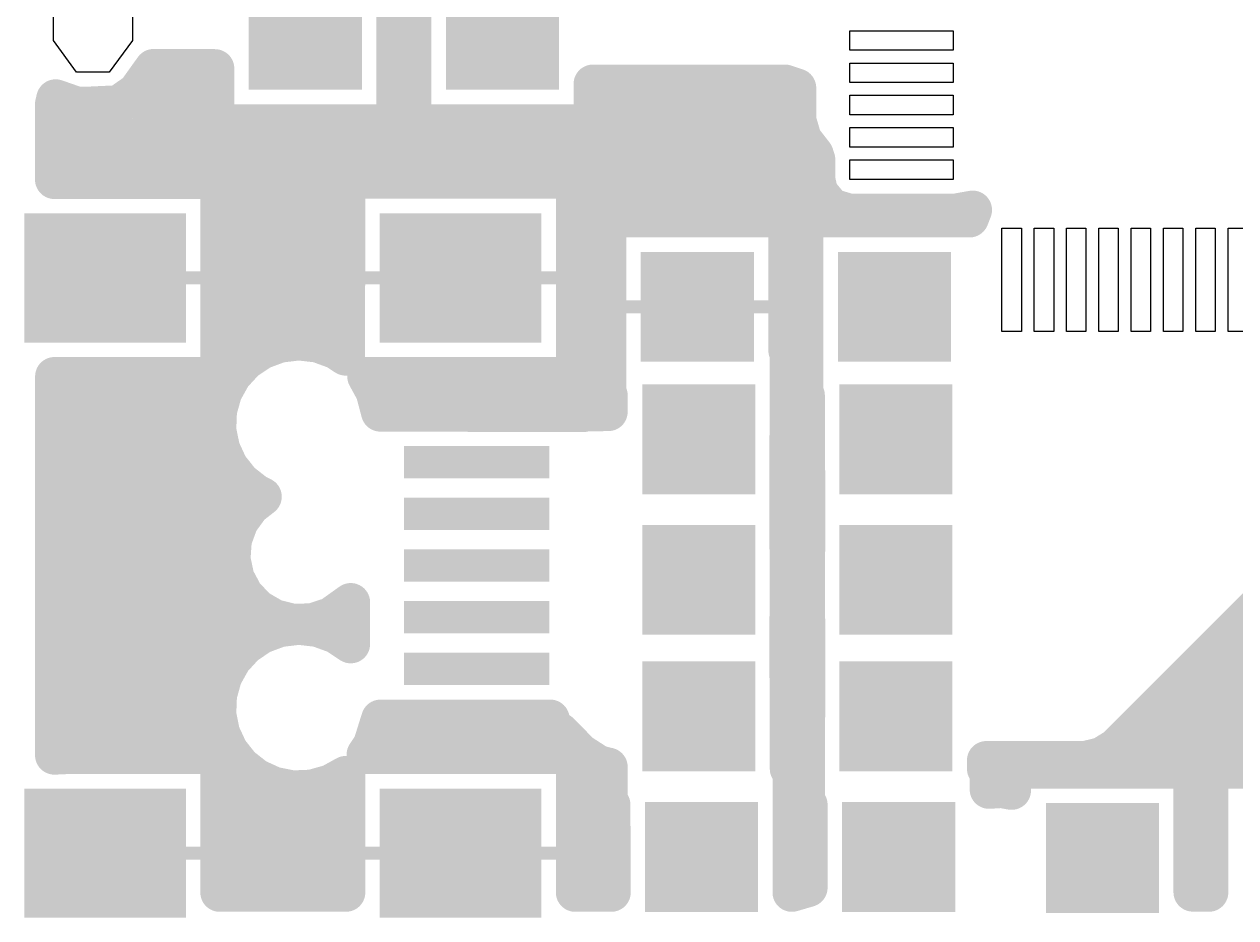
# Model space of a CAD drawing. Extents: x 0.4 to 35.4, y 0.5 to 25.5.
# Drawn here: x 0.43 to 19.18, y 0.51 to 14.33 of the extents above; entities that cross this region are included whole.
import ezdxf

# ---------------------------------------------------------------- set-up
doc = ezdxf.new("R2010")
doc.units = 0
doc.layers.add('Top', color=5, linetype='CONTINUOUS')

msp = doc.modelspace()

# ---------------------------------------------------------------- linework, layer by layer
at = {"layer": 'Top', "linetype": 'CONTINUOUS'}
for points, const_width in [([(6.181, 15.542), (6.181, 12.794)], 0.6), ([(6.433, 12.794), (6.433, 15.542)], 0.6), ([(2.4354, 13.65), (2.1715, 13.2819)], 0.6), ([(3.383, 13.6471), (2.4354, 13.65)], 0.6), ([(3.383, 12.794), (3.383, 13.6471)], 0.6), ([(9.2311, 13.409), (9.231, 12.794)], 0.6), ([(12.203, 13.409), (9.2311, 13.409)], 0.6), ([(12.385, 13.3482), (12.203, 13.409)], 0.6), ([(2.1715, 13.2819), (1.8938, 13.0888)], 0.6), ([(12.385, 12.8482), (12.385, 13.3482)], 0.6), ([(0.9192, 13.1809), (0.9, 13.1)], 0.6), ([(0.9, 13.1), (0.9, 11.9281)], 0.6), ([(1.2425, 13.0685), (0.9192, 13.1809)], 0.6), ([(1.4495, 13.0685), (1.2425, 13.0685)], 0.6), ([(1.8938, 13.0888), (1.4495, 13.0685)], 0.6), ([(2.1178, 13.1667), (3.3197, 13.1667)], 0.6), ([(9.2897, 13.1667), (12.3197, 13.1667)], 0.6), ([(12.4716, 12.5535), (12.385, 12.8482)], 0.6), ([(6.181, 12.794), (3.383, 12.794)], 0.6), ([(9.231, 12.794), (6.433, 12.794)], 0.6), ([(0.96, 12.57), (12.4041, 12.57)], 0.6), ([(12.6546, 12.318), (12.4716, 12.5535)], 0.6), ([(12.6802, 12.2391), (12.6546, 12.318)], 0.6), ([(12.679, 11.933), (12.6802, 12.2391)], 0.6), ([(0.9, 11.9281), (3.457, 11.9314)], 0.6), ([(0.96, 11.9733), (12.6197, 11.9733)], 0.6), ([(3.457, 11.9314), (3.457, 8.8834)], 0.6), ([(5.4059, 9.1961), (5.409, 11.9314)], 0.6), ([(5.409, 11.9314), (8.957, 11.9314)], 0.6), ([(8.957, 11.9314), (8.957, 8.8834)], 0.6), ([(12.7245, 11.7257), (12.679, 11.933)], 0.6), ([(12.9191, 11.4926), (12.7245, 11.7257)], 0.6), ([(3.5147, 11.3767), (5.3447, 11.3767)], 0.6), ([(9.0178, 11.3767), (15.0103, 11.3767)], 0.6), ([(9.4465, 8.5854), (9.4465, 11.3334)], 0.6), ([(9.4465, 11.3334), (12.2445, 11.3334)], 0.6), ([(12.2445, 11.3334), (12.2445, 9.284)], 0.6), ([(12.4965, 8.5854), (12.4965, 11.3334)], 0.6), ([(12.4965, 11.3334), (15.0559, 11.3334)], 0.6), ([(13.203, 11.409), (12.9191, 11.4926)], 0.6), ([(14.8261, 11.4095), (13.203, 11.409)], 0.6), ([(15.1046, 11.459), (14.8261, 11.4095)], 0.6), ([(15.0559, 11.3334), (15.1046, 11.459)], 0.6), ([(3.5147, 10.78), (5.3447, 10.78)], 0.6), ([(9.0178, 10.78), (9.3853, 10.78)], 0.6), ([(1.683, 10.4074), (3.4558, 10.4074)], 0.2), ([(5.4101, 10.4074), (8.9558, 10.4074)], 0.2), ([(3.5147, 10.1833), (5.3447, 10.1833)], 0.6), ([(9.0178, 10.1833), (9.3853, 10.1833)], 0.6), ([(9.4477, 9.9594), (12.2433, 9.9594)], 0.2), ([(3.5147, 9.5867), (5.3447, 9.5867)], 0.6), ([(9.0178, 9.5867), (9.3853, 9.5867)], 0.6), ([(3.8533, 9.1242), (4.1017, 9.2911)], 0.6), ([(4.1017, 9.2911), (4.3822, 9.3954)], 0.6), ([(4.3822, 9.3954), (4.6794, 9.4314)], 0.6), ([(4.6794, 9.4314), (4.9767, 9.3971)], 0.6), ([(4.9767, 9.3971), (5.2578, 9.2943)], 0.6), ([(5.2578, 9.2943), (5.4059, 9.1961)], 0.6), ([(12.2445, 9.284), (12.2665, 9.2854)], 0.6), ([(12.2665, 9.2854), (12.2571, 6.5374)], 0.6), ([(3.6506, 8.9039), (3.8533, 9.1242)], 0.6), ([(3.5049, 8.6425), (3.6506, 8.9039)], 0.6), ([(9.0178, 8.99), (9.3853, 8.99)], 0.6), ([(0.9013, 8.8834), (0.9, 3.0219)], 0.6), ([(3.457, 8.8834), (0.9013, 8.8834)], 0.6), ([(8.957, 8.8834), (5.7301, 8.8834)], 0.6), ([(5.7301, 8.8834), (5.8583, 8.6491)], 0.6), ([(3.4243, 8.3542), (3.5049, 8.6425)], 0.6), ([(5.8583, 8.6491), (5.9431, 8.3294)], 0.6), ([(9.4685, 8.5905), (9.4465, 8.5854)], 0.6), ([(9.4685, 8.3374), (9.4685, 8.5905)], 0.6), ([(12.5185, 8.5905), (12.4965, 8.5854)], 0.6), ([(12.5185, 7.7374), (12.5185, 8.5905)], 0.6), ([(0.96, 8.3933), (3.3759, 8.3933)], 0.6), ([(3.4131, 8.0551), (3.4243, 8.3542)], 0.6), ([(5.9431, 8.3294), (9.082, 8.322)], 0.6), ([(5.9991, 8.3933), (9.4134, 8.3933)], 0.6), ([(8.933, 8.3314), (9.4685, 8.3374)], 0.6), ([(9.082, 8.322), (8.933, 8.3314)], 0.6), ([(3.472, 7.7617), (3.4131, 8.0551)], 0.6), ([(0.96, 7.7967), (3.4041, 7.7967)], 0.6), ([(3.5977, 7.4901), (3.472, 7.7617)], 0.6), ([(12.5279, 7.1094), (12.5185, 7.7374)], 0.6), ([(3.7834, 7.2553), (3.5977, 7.4901)], 0.6), ([(0.96, 7.2), (3.7791, 7.2)], 0.6), ([(4.0187, 7.0703), (3.7834, 7.2553)], 0.6), ([(3.9328, 6.8789), (4.117, 7.0225)], 0.6), ([(4.117, 7.0225), (4.0187, 7.0703)], 0.6), ([(12.5185, 5.2614), (12.5279, 7.1094)], 0.6), ([(3.7568, 6.6371), (3.9328, 6.8789)], 0.6), ([(3.6542, 6.3562), (3.7568, 6.6371)], 0.6), ([(0.96, 6.6033), (3.6759, 6.6033)], 0.6), ([(12.2571, 6.5374), (12.2665, 5.9094)], 0.6), ([(3.6331, 6.058), (3.6542, 6.3562)], 0.6), ([(0.96, 6.0067), (3.5822, 6.0067)], 0.6), ([(3.695, 5.7654), (3.6331, 6.058)], 0.6), ([(12.2665, 5.9094), (12.2571, 4.3614)], 0.6), ([(20.1846, 6.0028), (17.321, 3.1392)], 0.6), ([(3.8352, 5.5013), (3.695, 5.7654)], 0.6), ([(0.96, 5.41), (3.8541, 5.41)], 0.6), ([(4.0428, 5.286), (3.8352, 5.5013)], 0.6), ([(5.484, 5.3865), (5.175, 5.1665)], 0.6), ([(5.4838, 4.7443), (5.484, 5.3865)], 0.6), ([(4.3017, 5.1364), (4.0428, 5.286)], 0.6), ([(4.5918, 5.0639), (4.3017, 5.1364)], 0.6), ([(5.175, 5.1665), (4.8906, 5.0742)], 0.6), ([(12.5279, 4.9974), (12.5185, 5.2614)], 0.6), ([(4.1017, 4.8911), (4.3822, 4.9954)], 0.6), ([(4.3822, 4.9954), (4.6794, 5.0314)], 0.6), ([(4.8906, 5.0742), (4.5918, 5.0639)], 0.6), ([(4.6794, 5.0314), (4.9767, 4.9971)], 0.6), ([(4.9767, 4.9971), (5.2578, 4.8943)], 0.6), ([(12.5185, 2.2494), (12.5279, 4.9974)], 0.6), ([(0.96, 4.8133), (3.9103, 4.8133)], 0.6), ([(3.8533, 4.7242), (4.1017, 4.8911)], 0.6), ([(5.2578, 4.8943), (5.4838, 4.7443)], 0.6), ([(19.0584, 4.8133), (23.8228, 4.8133)], 0.6), ([(3.6506, 4.5039), (3.8533, 4.7242)], 0.6), ([(3.5049, 4.2425), (3.6506, 4.5039)], 0.6), ([(0.96, 4.2167), (3.4322, 4.2167)], 0.6), ([(3.4243, 3.9542), (3.5049, 4.2425)], 0.6), ([(12.2571, 4.3614), (12.2665, 4.0974)], 0.6), ([(18.4584, 4.2167), (23.9259, 4.2167)], 0.6), ([(12.2665, 4.0974), (12.2665, 2.813)], 0.6), ([(3.4131, 3.6551), (3.4243, 3.9542)], 0.6), ([(3.472, 3.3617), (3.4131, 3.6551)], 0.6), ([(0.96, 3.62), (3.3572, 3.62)], 0.6), ([(5.9451, 3.5834), (5.8183, 3.1793)], 0.6), ([(8.5701, 3.5834), (5.9451, 3.5834)], 0.6), ([(17.8584, 3.62), (21.3009, 3.62)], 0.6), ([(3.5977, 3.0901), (3.472, 3.3617)], 0.6), ([(9.0406, 3.0549), (8.7115, 3.3865)], 0.6), ([(3.7834, 2.8553), (3.5977, 3.0901)], 0.6), ([(5.8183, 3.1793), (5.7196, 3.0315)], 0.6), ([(17.321, 3.1392), (17.0602, 2.9794)], 0.6), ([(0.9, 3.0219), (1.109, 3.0314)], 0.6), ([(1.109, 3.0314), (3.457, 3.0314)], 0.6), ([(3.457, 3.0314), (3.457, 0.8995)], 0.6), ([(5.7196, 3.0315), (8.957, 3.0314)], 0.6), ([(8.957, 3.0314), (8.957, 0.8995)], 0.6), ([(9.3174, 2.877), (9.0406, 3.0549)], 0.6), ([(16.8444, 2.9418), (15.3163, 2.9418)], 0.6), ([(15.3163, 2.9418), (15.3165, 2.813)], 0.6), ([(17.1503, 3.0152), (16.8444, 2.9418)], 0.6), ([(17.0602, 2.9794), (17.1503, 3.0152)], 0.6), ([(17.2209, 3.0233), (21.3009, 3.0233)], 0.6), ([(4.0187, 2.6703), (3.7834, 2.8553)], 0.6), ([(5.409, 2.7115), (5.1713, 2.5807)], 0.6), ([(5.4094, 0.9), (5.409, 2.7115)], 0.6), ([(9.4685, 2.84), (9.3174, 2.877)], 0.6), ([(9.4685, 2.2494), (9.4685, 2.84)], 0.6), ([(12.2665, 2.813), (12.3085, 2.8214)], 0.6), ([(12.3085, 2.8214), (12.3085, 0.8995)], 0.6), ([(15.3165, 2.813), (15.3585, 2.8214)], 0.6), ([(15.3585, 2.8214), (15.3585, 2.4932)], 0.6), ([(15.7073, 2.4775), (15.713, 2.806)], 0.6), ([(15.713, 2.806), (16.013, 2.806)], 0.6), ([(16.013, 2.806), (18.511, 2.806)], 0.6), ([(18.511, 2.806), (18.511, 0.9029)], 0.6), ([(18.7594, 0.9), (18.763, 2.806)], 0.6), ([(18.763, 2.806), (21.3599, 2.806)], 0.6), ([(4.2906, 2.5453), (4.0187, 2.6703)], 0.6), ([(4.5843, 2.4872), (4.2906, 2.5453)], 0.6), ([(5.1713, 2.5807), (4.8833, 2.4993)], 0.6), ([(3.5147, 2.4267), (5.3447, 2.4267)], 0.6), ([(4.8833, 2.4993), (4.5843, 2.4872)], 0.6), ([(9.0178, 2.4267), (9.4134, 2.4267)], 0.6), ([(15.3585, 2.4932), (15.5509, 2.5053)], 0.6), ([(15.5509, 2.5053), (15.7073, 2.4775)], 0.6), ([(9.5105, 2.2577), (9.4685, 2.2494)], 0.6), ([(9.5156, 0.9), (9.5105, 2.2577)], 0.6), ([(12.5605, 2.2577), (12.5185, 2.2494)], 0.6), ([(12.5605, 0.9734), (12.5605, 2.2577)], 0.6), ([(3.5147, 1.83), (5.3447, 1.83)], 0.6), ([(9.0178, 1.83), (9.4509, 1.83)], 0.6), ([(1.683, 1.5074), (3.4558, 1.5074)], 0.2), ([(3.5147, 1.2333), (5.3447, 1.2333)], 0.6), ([(5.4101, 1.5074), (8.9558, 1.5074)], 0.2), ([(9.0178, 1.2333), (9.4509, 1.2333)], 0.6), ([(3.457, 0.8995), (5.4094, 0.9)], 0.6), ([(8.957, 0.8995), (9.5156, 0.9)], 0.6), ([(12.3085, 0.8995), (12.5605, 0.9734)], 0.6), ([(18.511, 0.9029), (18.7594, 0.9)], 0.6)]:
    msp.add_lwpolyline(points, dxfattribs=dict(at, const_width=const_width))
for points in [[(2.108, 14.7684), (2.108, 14.0796), (1.7495, 13.5925), (1.2425, 13.5925), (0.884, 14.0796), (0.884, 14.7684), (1.2425, 15.2555), (1.7495, 15.2555), (2.108, 14.7684)], [(14.803, 14.233), (14.803, 13.933), (13.203, 13.933), (13.203, 14.233), (14.803, 14.233)], [(14.803, 13.733), (14.803, 13.433), (13.203, 13.433), (13.203, 13.733), (14.803, 13.733)], [(14.803, 13.233), (14.803, 12.933), (13.203, 12.933), (13.203, 13.233), (14.803, 13.233)], [(14.803, 12.733), (14.803, 12.433), (13.203, 12.433), (13.203, 12.733), (14.803, 12.733)], [(14.803, 12.233), (14.803, 11.933), (13.203, 11.933), (13.203, 12.233), (14.803, 12.233)], [(15.858, 9.578), (15.558, 9.578), (15.558, 11.178), (15.858, 11.178), (15.858, 9.578)], [(16.358, 9.578), (16.058, 9.578), (16.058, 11.178), (16.358, 11.178), (16.358, 9.578)], [(16.858, 9.578), (16.558, 9.578), (16.558, 11.178), (16.858, 11.178), (16.858, 9.578)], [(17.358, 9.578), (17.058, 9.578), (17.058, 11.178), (17.358, 11.178), (17.358, 9.578)], [(17.858, 9.578), (17.558, 9.578), (17.558, 11.178), (17.858, 11.178), (17.858, 9.578)], [(18.358, 9.578), (18.058, 9.578), (18.058, 11.178), (18.358, 11.178), (18.358, 9.578)], [(18.858, 9.578), (18.558, 9.578), (18.558, 11.178), (18.858, 11.178), (18.858, 9.578)], [(19.358, 9.578), (19.058, 9.578), (19.058, 11.178), (19.358, 11.178), (19.358, 9.578)]]:
    msp.add_lwpolyline(points, dxfattribs=at)
at = {"layer": 'Top', "linetype": 'CONTINUOUS', "const_width": 0.3}
for points in [[(2.2854, 13.65, 1), (2.5854, 13.65, 1), (2.2854, 13.65, 1)], [(2.2854, 13.65, 1), (2.5854, 13.65, 1), (2.2854, 13.65, 1)], [(3.233, 13.6471, 1), (3.533, 13.6471, 1), (3.233, 13.6471, 1)], [(3.233, 13.6471, 1), (3.533, 13.6471, 1), (3.233, 13.6471, 1)], [(9.0811, 13.409, 1), (9.3811, 13.409, 1), (9.0811, 13.409, 1)], [(9.0811, 13.409, 1), (9.3811, 13.409, 1), (9.0811, 13.409, 1)], [(12.053, 13.409, 1), (12.353, 13.409, 1), (12.053, 13.409, 1)], [(12.053, 13.409, 1), (12.353, 13.409, 1), (12.053, 13.409, 1)], [(2.0215, 13.2819, 1), (2.3215, 13.2819, 1), (2.0215, 13.2819, 1)], [(2.0215, 13.2819, 1), (2.3215, 13.2819, 1), (2.0215, 13.2819, 1)], [(12.235, 13.3482, 1), (12.535, 13.3482, 1), (12.235, 13.3482, 1)], [(12.235, 13.3482, 1), (12.535, 13.3482, 1), (12.235, 13.3482, 1)], [(0.75, 13.1, 1), (1.05, 13.1, 1), (0.75, 13.1, 1)], [(0.75, 13.1, 1), (1.05, 13.1, 1), (0.75, 13.1, 1)], [(0.7692, 13.1809, 1), (1.0692, 13.1809, 1), (0.7692, 13.1809, 1)], [(0.7692, 13.1809, 1), (1.0692, 13.1809, 1), (0.7692, 13.1809, 1)], [(1.0925, 13.0685, 1), (1.3925, 13.0685, 1), (1.0925, 13.0685, 1)], [(1.0925, 13.0685, 1), (1.3925, 13.0685, 1), (1.0925, 13.0685, 1)], [(1.2995, 13.0685, 1), (1.5995, 13.0685, 1), (1.2995, 13.0685, 1)], [(1.2995, 13.0685, 1), (1.5995, 13.0685, 1), (1.2995, 13.0685, 1)], [(1.7438, 13.0888, 1), (2.0438, 13.0888, 1), (1.7438, 13.0888, 1)], [(1.7438, 13.0888, 1), (2.0438, 13.0888, 1), (1.7438, 13.0888, 1)], [(12.235, 12.8482, 1), (12.535, 12.8482, 1), (12.235, 12.8482, 1)], [(12.235, 12.8482, 1), (12.535, 12.8482, 1), (12.235, 12.8482, 1)], [(3.233, 12.794, 1), (3.533, 12.794, 1), (3.233, 12.794, 1)], [(3.233, 12.794, 1), (3.533, 12.794, 1), (3.233, 12.794, 1)], [(6.031, 12.794, 1), (6.331, 12.794, 1), (6.031, 12.794, 1)], [(6.031, 12.794, 1), (6.331, 12.794, 1), (6.031, 12.794, 1)], [(6.283, 12.794, 1), (6.583, 12.794, 1), (6.283, 12.794, 1)], [(6.283, 12.794, 1), (6.583, 12.794, 1), (6.283, 12.794, 1)], [(9.081, 12.794, 1), (9.381, 12.794, 1), (9.081, 12.794, 1)], [(9.081, 12.794, 1), (9.381, 12.794, 1), (9.081, 12.794, 1)], [(12.3216, 12.5535, 1), (12.6216, 12.5535, 1), (12.3216, 12.5535, 1)], [(12.3216, 12.5535, 1), (12.6216, 12.5535, 1), (12.3216, 12.5535, 1)], [(12.5046, 12.318, 1), (12.8046, 12.318, 1), (12.5046, 12.318, 1)], [(12.5046, 12.318, 1), (12.8046, 12.318, 1), (12.5046, 12.318, 1)], [(12.5302, 12.2391, 1), (12.8302, 12.2391, 1), (12.5302, 12.2391, 1)], [(12.5302, 12.2391, 1), (12.8302, 12.2391, 1), (12.5302, 12.2391, 1)], [(0.75, 11.9281, 1), (1.05, 11.9281, 1), (0.75, 11.9281, 1)], [(0.75, 11.9281, 1), (1.05, 11.9281, 1), (0.75, 11.9281, 1)], [(3.307, 11.9314, 1), (3.607, 11.9314, 1), (3.307, 11.9314, 1)], [(3.307, 11.9314, 1), (3.607, 11.9314, 1), (3.307, 11.9314, 1)], [(5.259, 11.9314, 1), (5.559, 11.9314, 1), (5.259, 11.9314, 1)], [(5.259, 11.9314, 1), (5.559, 11.9314, 1), (5.259, 11.9314, 1)], [(8.807, 11.9314, 1), (9.107, 11.9314, 1), (8.807, 11.9314, 1)], [(8.807, 11.9314, 1), (9.107, 11.9314, 1), (8.807, 11.9314, 1)], [(12.529, 11.933, 1), (12.829, 11.933, 1), (12.529, 11.933, 1)], [(12.529, 11.933, 1), (12.829, 11.933, 1), (12.529, 11.933, 1)], [(12.5745, 11.7257, 1), (12.8745, 11.7257, 1), (12.5745, 11.7257, 1)], [(12.5745, 11.7257, 1), (12.8745, 11.7257, 1), (12.5745, 11.7257, 1)], [(9.2965, 11.3334, 1), (9.5965, 11.3334, 1), (9.2965, 11.3334, 1)], [(9.2965, 11.3334, 1), (9.5965, 11.3334, 1), (9.2965, 11.3334, 1)], [(12.0945, 11.3334, 1), (12.3945, 11.3334, 1), (12.0945, 11.3334, 1)], [(12.0945, 11.3334, 1), (12.3945, 11.3334, 1), (12.0945, 11.3334, 1)], [(12.3465, 11.3334, 1), (12.6465, 11.3334, 1), (12.3465, 11.3334, 1)], [(12.3465, 11.3334, 1), (12.6465, 11.3334, 1), (12.3465, 11.3334, 1)], [(12.7691, 11.4926, 1), (13.0691, 11.4926, 1), (12.7691, 11.4926, 1)], [(12.7691, 11.4926, 1), (13.0691, 11.4926, 1), (12.7691, 11.4926, 1)], [(13.053, 11.409, 1), (13.353, 11.409, 1), (13.053, 11.409, 1)], [(13.053, 11.409, 1), (13.353, 11.409, 1), (13.053, 11.409, 1)], [(14.6761, 11.4095, 1), (14.9761, 11.4095, 1), (14.6761, 11.4095, 1)], [(14.6761, 11.4095, 1), (14.9761, 11.4095, 1), (14.6761, 11.4095, 1)], [(14.9059, 11.3334, 1), (15.2059, 11.3334, 1), (14.9059, 11.3334, 1)], [(14.9059, 11.3334, 1), (15.2059, 11.3334, 1), (14.9059, 11.3334, 1)], [(14.9546, 11.459, 1), (15.2546, 11.459, 1), (14.9546, 11.459, 1)], [(14.9546, 11.459, 1), (15.2546, 11.459, 1), (14.9546, 11.459, 1)], [(3.9517, 9.2911, 1), (4.2517, 9.2911, 1), (3.9517, 9.2911, 1)], [(3.9517, 9.2911, 1), (4.2517, 9.2911, 1), (3.9517, 9.2911, 1)], [(4.2322, 9.3954, 1), (4.5322, 9.3954, 1), (4.2322, 9.3954, 1)], [(4.2322, 9.3954, 1), (4.5322, 9.3954, 1), (4.2322, 9.3954, 1)], [(4.5294, 9.4314, 1), (4.8294, 9.4314, 1), (4.5294, 9.4314, 1)], [(4.5294, 9.4314, 1), (4.8294, 9.4314, 1), (4.5294, 9.4314, 1)], [(4.8267, 9.3971, 1), (5.1267, 9.3971, 1), (4.8267, 9.3971, 1)], [(4.8267, 9.3971, 1), (5.1267, 9.3971, 1), (4.8267, 9.3971, 1)], [(5.1078, 9.2943, 1), (5.4078, 9.2943, 1), (5.1078, 9.2943, 1)], [(5.1078, 9.2943, 1), (5.4078, 9.2943, 1), (5.1078, 9.2943, 1)], [(12.0945, 9.284, 1), (12.3945, 9.284, 1), (12.0945, 9.284, 1)], [(12.0945, 9.284, 1), (12.3945, 9.284, 1), (12.0945, 9.284, 1)], [(12.1165, 9.2854, 1), (12.4165, 9.2854, 1), (12.1165, 9.2854, 1)], [(12.1165, 9.2854, 1), (12.4165, 9.2854, 1), (12.1165, 9.2854, 1)], [(3.7033, 9.1242, 1), (4.0033, 9.1242, 1), (3.7033, 9.1242, 1)], [(3.7033, 9.1242, 1), (4.0033, 9.1242, 1), (3.7033, 9.1242, 1)], [(5.2559, 9.1961, 1), (5.5559, 9.1961, 1), (5.2559, 9.1961, 1)], [(5.2559, 9.1961, 1), (5.5559, 9.1961, 1), (5.2559, 9.1961, 1)], [(3.5006, 8.9039, 1), (3.8006, 8.9039, 1), (3.5006, 8.9039, 1)], [(3.5006, 8.9039, 1), (3.8006, 8.9039, 1), (3.5006, 8.9039, 1)], [(0.7513, 8.8834, 1), (1.0513, 8.8834, 1), (0.7513, 8.8834, 1)], [(0.7513, 8.8834, 1), (1.0513, 8.8834, 1), (0.7513, 8.8834, 1)], [(3.307, 8.8834, 1), (3.607, 8.8834, 1), (3.307, 8.8834, 1)], [(3.307, 8.8834, 1), (3.607, 8.8834, 1), (3.307, 8.8834, 1)], [(5.5801, 8.8834, 1), (5.8801, 8.8834, 1), (5.5801, 8.8834, 1)], [(5.5801, 8.8834, 1), (5.8801, 8.8834, 1), (5.5801, 8.8834, 1)], [(8.807, 8.8834, 1), (9.107, 8.8834, 1), (8.807, 8.8834, 1)], [(8.807, 8.8834, 1), (9.107, 8.8834, 1), (8.807, 8.8834, 1)], [(3.3549, 8.6425, 1), (3.6549, 8.6425, 1), (3.3549, 8.6425, 1)], [(3.3549, 8.6425, 1), (3.6549, 8.6425, 1), (3.3549, 8.6425, 1)], [(5.7083, 8.6491, 1), (6.0083, 8.6491, 1), (5.7083, 8.6491, 1)], [(5.7083, 8.6491, 1), (6.0083, 8.6491, 1), (5.7083, 8.6491, 1)], [(9.2965, 8.5854, 1), (9.5965, 8.5854, 1), (9.2965, 8.5854, 1)], [(9.2965, 8.5854, 1), (9.5965, 8.5854, 1), (9.2965, 8.5854, 1)], [(9.3185, 8.5905, 1), (9.6185, 8.5905, 1), (9.3185, 8.5905, 1)], [(9.3185, 8.5905, 1), (9.6185, 8.5905, 1), (9.3185, 8.5905, 1)], [(12.3465, 8.5854, 1), (12.6465, 8.5854, 1), (12.3465, 8.5854, 1)], [(12.3465, 8.5854, 1), (12.6465, 8.5854, 1), (12.3465, 8.5854, 1)], [(12.3685, 8.5905, 1), (12.6685, 8.5905, 1), (12.3685, 8.5905, 1)], [(12.3685, 8.5905, 1), (12.6685, 8.5905, 1), (12.3685, 8.5905, 1)], [(3.2743, 8.3542, 1), (3.5743, 8.3542, 1), (3.2743, 8.3542, 1)], [(3.2743, 8.3542, 1), (3.5743, 8.3542, 1), (3.2743, 8.3542, 1)], [(5.7931, 8.3294, 1), (6.0931, 8.3294, 1), (5.7931, 8.3294, 1)], [(5.7931, 8.3294, 1), (6.0931, 8.3294, 1), (5.7931, 8.3294, 1)], [(8.783, 8.3314, 1), (9.083, 8.3314, 1), (8.783, 8.3314, 1)], [(8.783, 8.3314, 1), (9.083, 8.3314, 1), (8.783, 8.3314, 1)], [(8.932, 8.322, 1), (9.232, 8.322, 1), (8.932, 8.322, 1)], [(8.932, 8.322, 1), (9.232, 8.322, 1), (8.932, 8.322, 1)], [(9.3185, 8.3374, 1), (9.6185, 8.3374, 1), (9.3185, 8.3374, 1)], [(9.3185, 8.3374, 1), (9.6185, 8.3374, 1), (9.3185, 8.3374, 1)], [(3.2631, 8.0551, 1), (3.5631, 8.0551, 1), (3.2631, 8.0551, 1)], [(3.2631, 8.0551, 1), (3.5631, 8.0551, 1), (3.2631, 8.0551, 1)], [(3.322, 7.7617, 1), (3.622, 7.7617, 1), (3.322, 7.7617, 1)], [(3.322, 7.7617, 1), (3.622, 7.7617, 1), (3.322, 7.7617, 1)], [(12.3685, 7.7374, 1), (12.6685, 7.7374, 1), (12.3685, 7.7374, 1)], [(12.3685, 7.7374, 1), (12.6685, 7.7374, 1), (12.3685, 7.7374, 1)], [(3.4477, 7.4901, 1), (3.7477, 7.4901, 1), (3.4477, 7.4901, 1)], [(3.4477, 7.4901, 1), (3.7477, 7.4901, 1), (3.4477, 7.4901, 1)], [(3.6334, 7.2553, 1), (3.9334, 7.2553, 1), (3.6334, 7.2553, 1)], [(3.6334, 7.2553, 1), (3.9334, 7.2553, 1), (3.6334, 7.2553, 1)], [(3.8687, 7.0703, 1), (4.1687, 7.0703, 1), (3.8687, 7.0703, 1)], [(3.8687, 7.0703, 1), (4.1687, 7.0703, 1), (3.8687, 7.0703, 1)], [(3.967, 7.0225, 1), (4.267, 7.0225, 1), (3.967, 7.0225, 1)], [(3.967, 7.0225, 1), (4.267, 7.0225, 1), (3.967, 7.0225, 1)], [(12.3779, 7.1094, 1), (12.6779, 7.1094, 1), (12.3779, 7.1094, 1)], [(12.3779, 7.1094, 1), (12.6779, 7.1094, 1), (12.3779, 7.1094, 1)], [(3.7828, 6.8789, 1), (4.0828, 6.8789, 1), (3.7828, 6.8789, 1)], [(3.7828, 6.8789, 1), (4.0828, 6.8789, 1), (3.7828, 6.8789, 1)], [(3.6068, 6.6371, 1), (3.9068, 6.6371, 1), (3.6068, 6.6371, 1)], [(3.6068, 6.6371, 1), (3.9068, 6.6371, 1), (3.6068, 6.6371, 1)], [(12.1071, 6.5374, 1), (12.4071, 6.5374, 1), (12.1071, 6.5374, 1)], [(12.1071, 6.5374, 1), (12.4071, 6.5374, 1), (12.1071, 6.5374, 1)], [(3.5042, 6.3562, 1), (3.8042, 6.3562, 1), (3.5042, 6.3562, 1)], [(3.5042, 6.3562, 1), (3.8042, 6.3562, 1), (3.5042, 6.3562, 1)], [(3.4831, 6.058, 1), (3.7831, 6.058, 1), (3.4831, 6.058, 1)], [(3.4831, 6.058, 1), (3.7831, 6.058, 1), (3.4831, 6.058, 1)], [(12.1165, 5.9094, 1), (12.4165, 5.9094, 1), (12.1165, 5.9094, 1)], [(12.1165, 5.9094, 1), (12.4165, 5.9094, 1), (12.1165, 5.9094, 1)], [(3.545, 5.7654, 1), (3.845, 5.7654, 1), (3.545, 5.7654, 1)], [(3.545, 5.7654, 1), (3.845, 5.7654, 1), (3.545, 5.7654, 1)], [(3.6852, 5.5013, 1), (3.9852, 5.5013, 1), (3.6852, 5.5013, 1)], [(3.6852, 5.5013, 1), (3.9852, 5.5013, 1), (3.6852, 5.5013, 1)], [(5.334, 5.3865, 1), (5.634, 5.3865, 1), (5.334, 5.3865, 1)], [(5.334, 5.3865, 1), (5.634, 5.3865, 1), (5.334, 5.3865, 1)], [(3.8928, 5.286, 1), (4.1928, 5.286, 1), (3.8928, 5.286, 1)], [(3.8928, 5.286, 1), (4.1928, 5.286, 1), (3.8928, 5.286, 1)], [(4.1517, 5.1364, 1), (4.4517, 5.1364, 1), (4.1517, 5.1364, 1)], [(4.1517, 5.1364, 1), (4.4517, 5.1364, 1), (4.1517, 5.1364, 1)], [(5.025, 5.1665, 1), (5.325, 5.1665, 1), (5.025, 5.1665, 1)], [(5.025, 5.1665, 1), (5.325, 5.1665, 1), (5.025, 5.1665, 1)], [(12.3685, 5.2614, 1), (12.6685, 5.2614, 1), (12.3685, 5.2614, 1)], [(12.3685, 5.2614, 1), (12.6685, 5.2614, 1), (12.3685, 5.2614, 1)], [(4.2322, 4.9954, 1), (4.5322, 4.9954, 1), (4.2322, 4.9954, 1)], [(4.2322, 4.9954, 1), (4.5322, 4.9954, 1), (4.2322, 4.9954, 1)], [(4.4418, 5.0639, 1), (4.7418, 5.0639, 1), (4.4418, 5.0639, 1)], [(4.4418, 5.0639, 1), (4.7418, 5.0639, 1), (4.4418, 5.0639, 1)], [(4.5294, 5.0314, 1), (4.8294, 5.0314, 1), (4.5294, 5.0314, 1)], [(4.5294, 5.0314, 1), (4.8294, 5.0314, 1), (4.5294, 5.0314, 1)], [(4.7406, 5.0742, 1), (5.0406, 5.0742, 1), (4.7406, 5.0742, 1)], [(4.7406, 5.0742, 1), (5.0406, 5.0742, 1), (4.7406, 5.0742, 1)], [(4.8267, 4.9971, 1), (5.1267, 4.9971, 1), (4.8267, 4.9971, 1)], [(4.8267, 4.9971, 1), (5.1267, 4.9971, 1), (4.8267, 4.9971, 1)], [(12.3779, 4.9974, 1), (12.6779, 4.9974, 1), (12.3779, 4.9974, 1)], [(12.3779, 4.9974, 1), (12.6779, 4.9974, 1), (12.3779, 4.9974, 1)], [(3.9517, 4.8911, 1), (4.2517, 4.8911, 1), (3.9517, 4.8911, 1)], [(3.9517, 4.8911, 1), (4.2517, 4.8911, 1), (3.9517, 4.8911, 1)], [(5.1078, 4.8943, 1), (5.4078, 4.8943, 1), (5.1078, 4.8943, 1)], [(5.1078, 4.8943, 1), (5.4078, 4.8943, 1), (5.1078, 4.8943, 1)], [(3.7033, 4.7242, 1), (4.0033, 4.7242, 1), (3.7033, 4.7242, 1)], [(3.7033, 4.7242, 1), (4.0033, 4.7242, 1), (3.7033, 4.7242, 1)], [(5.3338, 4.7443, 1), (5.6338, 4.7443, 1), (5.3338, 4.7443, 1)], [(5.3338, 4.7443, 1), (5.6338, 4.7443, 1), (5.3338, 4.7443, 1)], [(3.5006, 4.5039, 1), (3.8006, 4.5039, 1), (3.5006, 4.5039, 1)], [(3.5006, 4.5039, 1), (3.8006, 4.5039, 1), (3.5006, 4.5039, 1)], [(3.3549, 4.2425, 1), (3.6549, 4.2425, 1), (3.3549, 4.2425, 1)], [(3.3549, 4.2425, 1), (3.6549, 4.2425, 1), (3.3549, 4.2425, 1)], [(12.1071, 4.3614, 1), (12.4071, 4.3614, 1), (12.1071, 4.3614, 1)], [(12.1071, 4.3614, 1), (12.4071, 4.3614, 1), (12.1071, 4.3614, 1)], [(12.1165, 4.0974, 1), (12.4165, 4.0974, 1), (12.1165, 4.0974, 1)], [(12.1165, 4.0974, 1), (12.4165, 4.0974, 1), (12.1165, 4.0974, 1)], [(3.2743, 3.9542, 1), (3.5743, 3.9542, 1), (3.2743, 3.9542, 1)], [(3.2743, 3.9542, 1), (3.5743, 3.9542, 1), (3.2743, 3.9542, 1)], [(3.2631, 3.6551, 1), (3.5631, 3.6551, 1), (3.2631, 3.6551, 1)], [(3.2631, 3.6551, 1), (3.5631, 3.6551, 1), (3.2631, 3.6551, 1)], [(5.7951, 3.5834, 1), (6.0951, 3.5834, 1), (5.7951, 3.5834, 1)], [(5.7951, 3.5834, 1), (6.0951, 3.5834, 1), (5.7951, 3.5834, 1)], [(8.4201, 3.5834, 1), (8.7201, 3.5834, 1), (8.4201, 3.5834, 1)], [(3.322, 3.3617, 1), (3.622, 3.3617, 1), (3.322, 3.3617, 1)], [(3.322, 3.3617, 1), (3.622, 3.3617, 1), (3.322, 3.3617, 1)], [(8.5615, 3.3865, 1), (8.8615, 3.3865, 1), (8.5615, 3.3865, 1)], [(3.4477, 3.0901, 1), (3.7477, 3.0901, 1), (3.4477, 3.0901, 1)], [(3.4477, 3.0901, 1), (3.7477, 3.0901, 1), (3.4477, 3.0901, 1)], [(5.6683, 3.1793, 1), (5.9683, 3.1793, 1), (5.6683, 3.1793, 1)], [(5.6683, 3.1793, 1), (5.9683, 3.1793, 1), (5.6683, 3.1793, 1)], [(17.171, 3.1392, 1), (17.471, 3.1392, 1), (17.171, 3.1392, 1)], [(17.171, 3.1392, 1), (17.471, 3.1392, 1), (17.171, 3.1392, 1)], [(0.75, 3.0219, 1), (1.05, 3.0219, 1), (0.75, 3.0219, 1)], [(0.75, 3.0219, 1), (1.05, 3.0219, 1), (0.75, 3.0219, 1)], [(0.959, 3.0314, 1), (1.259, 3.0314, 1), (0.959, 3.0314, 1)], [(0.959, 3.0314, 1), (1.259, 3.0314, 1), (0.959, 3.0314, 1)], [(3.307, 3.0314, 1), (3.607, 3.0314, 1), (3.307, 3.0314, 1)], [(3.307, 3.0314, 1), (3.607, 3.0314, 1), (3.307, 3.0314, 1)], [(5.5696, 3.0315, 1), (5.8696, 3.0315, 1), (5.5696, 3.0315, 1)], [(5.5696, 3.0315, 1), (5.8696, 3.0315, 1), (5.5696, 3.0315, 1)], [(8.807, 3.0314, 1), (9.107, 3.0314, 1), (8.807, 3.0314, 1)], [(8.807, 3.0314, 1), (9.107, 3.0314, 1), (8.807, 3.0314, 1)], [(8.8906, 3.0549, 1), (9.1906, 3.0549, 1), (8.8906, 3.0549, 1)], [(8.8906, 3.0549, 1), (9.1906, 3.0549, 1), (8.8906, 3.0549, 1)], [(15.1663, 2.9418, 1), (15.4663, 2.9418, 1), (15.1663, 2.9418, 1)], [(15.1663, 2.9418, 1), (15.4663, 2.9418, 1), (15.1663, 2.9418, 1)], [(16.6944, 2.9418, 1), (16.9944, 2.9418, 1), (16.6944, 2.9418, 1)], [(16.6944, 2.9418, 1), (16.9944, 2.9418, 1), (16.6944, 2.9418, 1)], [(16.9102, 2.9794, 1), (17.2102, 2.9794, 1), (16.9102, 2.9794, 1)], [(16.9102, 2.9794, 1), (17.2102, 2.9794, 1), (16.9102, 2.9794, 1)], [(17.0003, 3.0152, 1), (17.3003, 3.0152, 1), (17.0003, 3.0152, 1)], [(17.0003, 3.0152, 1), (17.3003, 3.0152, 1), (17.0003, 3.0152, 1)], [(3.6334, 2.8553, 1), (3.9334, 2.8553, 1), (3.6334, 2.8553, 1)], [(3.6334, 2.8553, 1), (3.9334, 2.8553, 1), (3.6334, 2.8553, 1)], [(5.259, 2.7115, 1), (5.559, 2.7115, 1), (5.259, 2.7115, 1)], [(5.259, 2.7115, 1), (5.559, 2.7115, 1), (5.259, 2.7115, 1)], [(9.1674, 2.877, 1), (9.4674, 2.877, 1), (9.1674, 2.877, 1)], [(9.1674, 2.877, 1), (9.4674, 2.877, 1), (9.1674, 2.877, 1)], [(9.3185, 2.84, 1), (9.6185, 2.84, 1), (9.3185, 2.84, 1)], [(9.3185, 2.84, 1), (9.6185, 2.84, 1), (9.3185, 2.84, 1)], [(12.1165, 2.813, 1), (12.4165, 2.813, 1), (12.1165, 2.813, 1)], [(12.1165, 2.813, 1), (12.4165, 2.813, 1), (12.1165, 2.813, 1)], [(12.1585, 2.8214, 1), (12.4585, 2.8214, 1), (12.1585, 2.8214, 1)], [(12.1585, 2.8214, 1), (12.4585, 2.8214, 1), (12.1585, 2.8214, 1)], [(15.1665, 2.813, 1), (15.4665, 2.813, 1), (15.1665, 2.813, 1)], [(15.1665, 2.813, 1), (15.4665, 2.813, 1), (15.1665, 2.813, 1)], [(15.2085, 2.8214, 1), (15.5085, 2.8214, 1), (15.2085, 2.8214, 1)], [(15.2085, 2.8214, 1), (15.5085, 2.8214, 1), (15.2085, 2.8214, 1)], [(15.563, 2.806, 1), (15.863, 2.806, 1), (15.563, 2.806, 1)], [(15.563, 2.806, 1), (15.863, 2.806, 1), (15.563, 2.806, 1)], [(15.863, 2.806, 1), (16.163, 2.806, 1), (15.863, 2.806, 1)], [(15.863, 2.806, 1), (16.163, 2.806, 1), (15.863, 2.806, 1)], [(18.361, 2.806, 1), (18.661, 2.806, 1), (18.361, 2.806, 1)], [(18.361, 2.806, 1), (18.661, 2.806, 1), (18.361, 2.806, 1)], [(18.613, 2.806, 1), (18.913, 2.806, 1), (18.613, 2.806, 1)], [(18.613, 2.806, 1), (18.913, 2.806, 1), (18.613, 2.806, 1)], [(3.8687, 2.6703, 1), (4.1687, 2.6703, 1), (3.8687, 2.6703, 1)], [(3.8687, 2.6703, 1), (4.1687, 2.6703, 1), (3.8687, 2.6703, 1)], [(4.1406, 2.5453, 1), (4.4406, 2.5453, 1), (4.1406, 2.5453, 1)], [(4.1406, 2.5453, 1), (4.4406, 2.5453, 1), (4.1406, 2.5453, 1)], [(5.0213, 2.5807, 1), (5.3213, 2.5807, 1), (5.0213, 2.5807, 1)], [(5.0213, 2.5807, 1), (5.3213, 2.5807, 1), (5.0213, 2.5807, 1)], [(4.4343, 2.4872, 1), (4.7343, 2.4872, 1), (4.4343, 2.4872, 1)], [(4.4343, 2.4872, 1), (4.7343, 2.4872, 1), (4.4343, 2.4872, 1)], [(4.7333, 2.4993, 1), (5.0333, 2.4993, 1), (4.7333, 2.4993, 1)], [(4.7333, 2.4993, 1), (5.0333, 2.4993, 1), (4.7333, 2.4993, 1)], [(15.2085, 2.4932, 1), (15.5085, 2.4932, 1), (15.2085, 2.4932, 1)], [(15.2085, 2.4932, 1), (15.5085, 2.4932, 1), (15.2085, 2.4932, 1)], [(15.4009, 2.5053, 1), (15.7009, 2.5053, 1), (15.4009, 2.5053, 1)], [(15.4009, 2.5053, 1), (15.7009, 2.5053, 1), (15.4009, 2.5053, 1)], [(15.5573, 2.4775, 1), (15.8573, 2.4775, 1), (15.5573, 2.4775, 1)], [(15.5573, 2.4775, 1), (15.8573, 2.4775, 1), (15.5573, 2.4775, 1)], [(9.3185, 2.2494, 1), (9.6185, 2.2494, 1), (9.3185, 2.2494, 1)], [(9.3185, 2.2494, 1), (9.6185, 2.2494, 1), (9.3185, 2.2494, 1)], [(9.3605, 2.2577, 1), (9.6605, 2.2577, 1), (9.3605, 2.2577, 1)], [(9.3605, 2.2577, 1), (9.6605, 2.2577, 1), (9.3605, 2.2577, 1)], [(12.3685, 2.2494, 1), (12.6685, 2.2494, 1), (12.3685, 2.2494, 1)], [(12.3685, 2.2494, 1), (12.6685, 2.2494, 1), (12.3685, 2.2494, 1)], [(12.4105, 2.2577, 1), (12.7105, 2.2577, 1), (12.4105, 2.2577, 1)], [(12.4105, 2.2577, 1), (12.7105, 2.2577, 1), (12.4105, 2.2577, 1)], [(3.307, 0.8995, 1), (3.607, 0.8995, 1), (3.307, 0.8995, 1)], [(3.307, 0.8995, 1), (3.607, 0.8995, 1), (3.307, 0.8995, 1)], [(5.2594, 0.9, 1), (5.5594, 0.9, 1), (5.2594, 0.9, 1)], [(5.2594, 0.9, 1), (5.5594, 0.9, 1), (5.2594, 0.9, 1)], [(8.807, 0.8995, 1), (9.107, 0.8995, 1), (8.807, 0.8995, 1)], [(8.807, 0.8995, 1), (9.107, 0.8995, 1), (8.807, 0.8995, 1)], [(9.3656, 0.9, 1), (9.6656, 0.9, 1), (9.3656, 0.9, 1)], [(9.3656, 0.9, 1), (9.6656, 0.9, 1), (9.3656, 0.9, 1)], [(12.1585, 0.8995, 1), (12.4585, 0.8995, 1), (12.1585, 0.8995, 1)], [(12.1585, 0.8995, 1), (12.4585, 0.8995, 1), (12.1585, 0.8995, 1)], [(12.4105, 0.9734, 1), (12.7105, 0.9734, 1), (12.4105, 0.9734, 1)], [(12.4105, 0.9734, 1), (12.7105, 0.9734, 1), (12.4105, 0.9734, 1)], [(18.361, 0.9029, 1), (18.661, 0.9029, 1), (18.361, 0.9029, 1)], [(18.361, 0.9029, 1), (18.661, 0.9029, 1), (18.361, 0.9029, 1)], [(18.6094, 0.9, 1), (18.9094, 0.9, 1), (18.6094, 0.9, 1)], [(18.6094, 0.9, 1), (18.9094, 0.9, 1), (18.6094, 0.9, 1)]]:
    msp.add_lwpolyline(points, format="xyb", dxfattribs=at)
at = {"layer": 'Top'}
for points in [[(3.907, 15.018), (5.657, 15.018), (3.907, 13.318), (5.657, 13.318)], [(6.957, 15.018), (8.707, 15.018), (6.957, 13.318), (8.707, 13.318)], [(0.433, 11.4074), (2.933, 11.4074), (0.433, 9.4074), (2.933, 9.4074)], [(5.933, 11.4074), (8.433, 11.4074), (5.933, 9.4074), (8.433, 9.4074)], [(9.9705, 10.8094), (11.7205, 10.8094), (9.9705, 9.1094), (11.7205, 9.1094)], [(13.0205, 10.8094), (14.7705, 10.8094), (13.0205, 9.1094), (14.7705, 9.1094)], [(9.9925, 8.7614), (11.7425, 8.7614), (9.9925, 7.0614), (11.7425, 7.0614)], [(13.0425, 8.7614), (14.7925, 8.7614), (13.0425, 7.0614), (14.7925, 7.0614)], [(6.308, 7.8074), (8.558, 7.8074), (6.308, 7.3074), (8.558, 7.3074)], [(6.308, 7.0074), (8.558, 7.0074), (6.308, 6.5074), (8.558, 6.5074)], [(9.9925, 6.5854), (11.7425, 6.5854), (9.9925, 4.8854), (11.7425, 4.8854)], [(13.0425, 6.5854), (14.7925, 6.5854), (13.0425, 4.8854), (14.7925, 4.8854)], [(6.308, 6.2074), (8.558, 6.2074), (6.308, 5.7074), (8.558, 5.7074)], [(6.308, 5.4074), (8.558, 5.4074), (6.308, 4.9074), (8.558, 4.9074)], [(6.308, 4.6074), (8.558, 4.6074), (6.308, 4.1074), (8.558, 4.1074)], [(9.9925, 4.4734), (11.7425, 4.4734), (9.9925, 2.7734), (11.7425, 2.7734)], [(13.0425, 4.4734), (14.7925, 4.4734), (13.0425, 2.7734), (14.7925, 2.7734)], [(0.433, 2.5074), (2.933, 2.5074), (0.433, 0.5074), (2.933, 0.5074)], [(5.933, 2.5074), (8.433, 2.5074), (5.933, 0.5074), (8.433, 0.5074)], [(10.0345, 2.2974), (11.7845, 2.2974), (10.0345, 0.5974), (11.7845, 0.5974)], [(13.0845, 2.2974), (14.8345, 2.2974), (13.0845, 0.5974), (14.8345, 0.5974)], [(16.237, 2.282), (17.987, 2.282), (16.237, 0.582), (17.987, 0.582)]]:
    msp.add_solid(points, dxfattribs=at)

doc.saveas('drawing.dxf')
